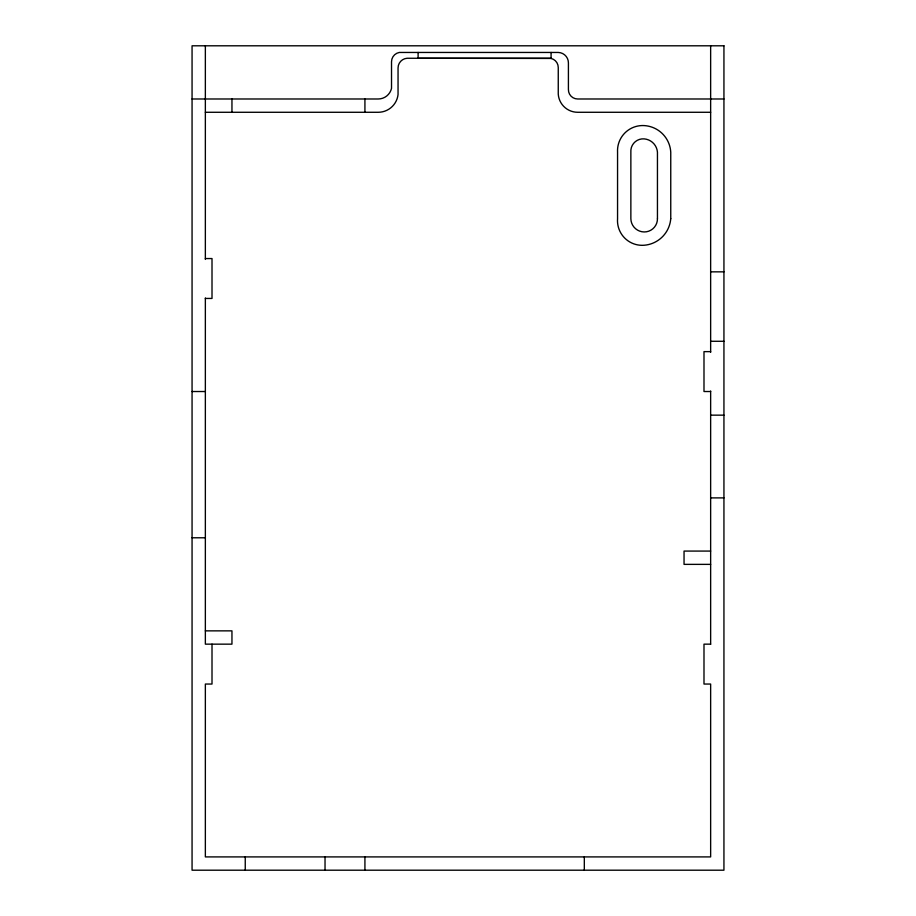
<?xml version="1.0" encoding="UTF-8"?>
<svg xmlns="http://www.w3.org/2000/svg" width="916" height="916" viewBox="0 0 916 916"><rect width="100%" height="100%" fill="white"/><g stroke="black" fill="none" stroke-linecap="round" stroke-linejoin="round"><path stroke-width="1.37" d="M551.077 58.269L418.108 58.269L418.108 52.452M192.062 98.985L378.216 98.985A13.637 13.637 0 0 0 391.521 88.36L391.521 61.761A9.469 9.469 0 0 1 399.284 52.452L558.256 52.452A10.408 10.408 0 0 1 568.412 62.849L568.412 89.447A9.263 9.263 0 0 0 577.675 98.985L723.938 98.985M205.356 112.279L378.216 112.279A19.946 19.946 0 0 0 398.048 94.554L398.048 67.967A9.732 9.732 0 0 1 407.128 58.258L551.077 58.441A9.32 9.32 0 0 1 558.256 67.509L558.256 94.108A19.454 19.454 0 0 0 577.675 112.279L710.644 112.279M205.356 258.552L212.008 258.552L212.008 298.444L205.356 298.444M710.644 271.846L723.938 271.846M710.644 341.279L723.938 341.279M710.644 351.63L703.992 351.63L703.992 391.521L710.644 391.521M192.062 391.521L205.356 391.521M710.644 415.154L723.938 415.154M710.644 497.892L723.938 497.892M192.062 537.784L205.356 537.784M710.644 551.077L684.046 551.077L684.046 564.37L710.644 564.37M205.356 630.861L231.954 630.861L231.954 644.154L205.356 644.154L205.356 297.998M710.644 644.154L703.992 644.154L703.992 684.046L710.644 684.046L710.644 856.907L205.356 856.907L205.356 684.046L212.008 684.046L212.008 644.154M710.644 45.8L710.644 352.408M710.644 390.995L710.644 644.28M584.316 856.907L584.316 870.2M551.077 52.452L551.077 58.441M364.923 98.985L364.923 112.279M364.923 856.907L364.923 870.2M325.031 856.907L325.031 870.2M245.248 856.907L245.248 870.2M231.954 98.985L231.954 112.279M205.356 45.8L205.356 259.423M723.938 45.8L192.062 45.8L192.062 870.2L723.938 870.2L723.938 45.8M670.752 218.661L670.752 152.171A28.224 28.224 0 0 0 644.154 125.584A25.224 25.224 0 0 0 617.556 152.171L617.556 218.661A24.732 24.732 0 0 0 644.154 245.248A28.946 28.946 0 0 0 670.752 218.661M657.448 218.661L657.448 152.171A14.496 14.496 0 0 0 644.154 138.877A12.355 12.355 0 0 0 630.861 152.171L630.861 218.661A13.465 13.465 0 0 0 644.154 231.954A13.133 13.133 0 0 0 657.448 218.661"/></g></svg>
